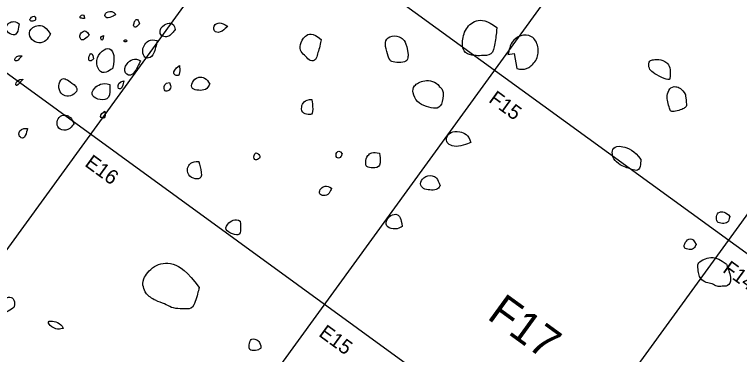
# Model space of a CAD drawing. Extents: x -823 to 4, y -30 to 727.
# Drawn here: x -528.082 to -525.597, y 152.049 to 153.214 of the extents above; entities that cross this region are included whole.
import ezdxf

# ---------------------------------------------------------------- set-up
doc = ezdxf.new("R2010")
doc.units = 0
for name, color, linetype in [('Cobbles n Brick', 7, 'Continuous'), ('Feature Numbers', 7, 'Continuous'), ('Later village', 7, 'Continuous'), ('Packed Marl', 7, 'Continuous'), ('Quadrat Boundary', 7, 'Continuous'), ('Quadrat IDs', 7, 'Continuous'), ('River', 7, 'Continuous'), ('Road', 7, 'Continuous')]:
    doc.layers.add(name, color=color, linetype=linetype)

msp = doc.modelspace()

# ---------------------------------------------------------------- linework, layer by layer
at = {"layer": 'Cobbles n Brick'}
msp.add_lwpolyline([(-526.3905, 153.0774), (-526.369, 153.081), (-526.3604, 153.0292)], dxfattribs=at)
for points in [[(-528.0108, 153.2066), (-528.016, 153.2103), (-528.0302, 153.2016), (-528.0297, 153.1902), (-528.0149, 153.192), (-528.0086, 153.1943), (-528.0108, 153.2066), (-528.0108, 153.2066), (-528.0108, 153.2066)], [(-527.8421, 153.2007), (-527.8435, 153.2139), (-527.8528, 153.2136), (-527.8617, 153.2013), (-527.8421, 153.2007), (-527.8421, 153.2007), (-527.8421, 153.2007)], [(-527.7352, 153.2138), (-527.742, 153.2267), (-527.7656, 153.2248), (-527.7758, 153.2108), (-527.764, 153.1977), (-527.7352, 153.2138), (-527.7352, 153.2138), (-527.7352, 153.2138)], [(-527.6533, 153.1823), (-527.6604, 153.2055), (-527.6733, 153.1877), (-527.6747, 153.1733), (-527.6671, 153.1678), (-527.6533, 153.1823), (-527.6533, 153.1823), (-527.6533, 153.1823)], [(-528.0666, 153.1827), (-528.0836, 153.195), (-528.1099, 153.1831), (-528.1142, 153.1593), (-528.0914, 153.1428), (-528.0709, 153.145), (-528.0666, 153.1827), (-528.0666, 153.1827), (-528.0666, 153.1827)], [(-527.9592, 153.1468), (-527.9778, 153.1812), (-528.0174, 153.1771), (-528.0361, 153.1513), (-528.0248, 153.1273), (-527.9981, 153.113), (-527.9724, 153.1235), (-527.9592, 153.1468), (-527.9592, 153.1468), (-527.9592, 153.1468)], [(-527.5308, 153.1631), (-527.5354, 153.192), (-527.577, 153.1799), (-527.5852, 153.1561), (-527.5812, 153.141), (-527.5604, 153.1361), (-527.5461, 153.1437), (-527.5308, 153.1631), (-527.5308, 153.1631), (-527.5308, 153.1631)], [(-527.3513, 153.1734), (-527.3741, 153.1899), (-527.4006, 153.1826), (-527.4002, 153.1552), (-527.3773, 153.1494), (-527.3513, 153.1734), (-527.3513, 153.1734), (-527.3513, 153.1734)], [(-526.4281, 153.1699), (-526.4622, 153.1947), (-526.5023, 153.2003), (-526.5416, 153.1611), (-526.5489, 153.1104), (-526.5413, 153.0804), (-526.5031, 153.0722), (-526.4845, 153.0734), (-526.4435, 153.0731), (-526.4349, 153.112), (-526.4281, 153.1699), (-526.4281, 153.1699), (-526.4281, 153.1699)], [(-527.8263, 153.1432), (-527.8335, 153.1601), (-527.8488, 153.1582), (-527.8589, 153.1443), (-527.8578, 153.1305), (-527.8481, 153.1234), (-527.8263, 153.1432), (-527.8263, 153.1432), (-527.8263, 153.1432)], [(-527.7771, 153.1418), (-527.7895, 153.1372), (-527.7849, 153.1274), (-527.7798, 153.1237), (-527.7771, 153.1418), (-527.7771, 153.1418), (-527.7771, 153.1418)], [(-527.5926, 153.1246), (-527.6175, 153.133), (-527.646, 153.1053), (-527.6418, 153.0719), (-527.6292, 153.0627), (-527.606, 153.0679), (-527.5926, 153.1246), (-527.5926, 153.1246), (-527.5926, 153.1246)], [(-527.031, 153.1283), (-527.0612, 153.1552), (-527.0886, 153.1412), (-527.1055, 153.111), (-527.1014, 153.085), (-527.0839, 153.0723), (-527.0693, 153.0526), (-527.0468, 153.0575), (-527.0441, 153.0799), (-527.0366, 153.0976), (-527.031, 153.1283), (-527.031, 153.1283), (-527.031, 153.1283)], [(-526.7329, 153.0763), (-526.7388, 153.1196), (-526.7543, 153.1378), (-526.7896, 153.1442), (-526.8141, 153.1252), (-526.8089, 153.098), (-526.799, 153.0594), (-526.7875, 153.051), (-526.7562, 153.0479), (-526.7337, 153.0546), (-526.7329, 153.0763), (-526.7329, 153.0763), (-526.7329, 153.0763)], [(-526.3604, 153.0292), (-526.3602, 153.0291), (-526.3472, 153.0252), (-526.3201, 153.0281), (-526.2886, 153.0592), (-526.2828, 153.1049), (-526.3067, 153.1441), (-526.3483, 153.1455), (-526.3798, 153.1202), (-526.3862, 153.0926), (-526.3902, 153.0786), (-526.3905, 153.0774)], [(-527.696, 153.1235), (-527.6978, 153.1285), (-527.7067, 153.1265), (-527.7078, 153.1206), (-527.7004, 153.1195), (-527.696, 153.1235), (-527.696, 153.1235), (-527.696, 153.1235)], [(-527.8111, 153.0627), (-527.8155, 153.0803), (-527.8213, 153.0844), (-527.8308, 153.0585), (-527.822, 153.0521), (-527.8111, 153.0627), (-527.8111, 153.0627), (-527.8111, 153.0627)], [(-527.7464, 153.0284), (-527.7359, 153.0705), (-527.7513, 153.1017), (-527.7742, 153.0977), (-527.8034, 153.0673), (-527.7983, 153.0254), (-527.7763, 153.0095), (-527.7464, 153.0284), (-527.7464, 153.0284), (-527.7464, 153.0284)], [(-528.0561, 153.0721), (-528.0729, 153.0754), (-528.0853, 153.0583), (-528.0755, 153.0511), (-528.0561, 153.0721), (-528.0561, 153.0721), (-528.0561, 153.0721)], [(-527.6504, 153.0549), (-527.6694, 153.0687), (-527.7047, 153.0459), (-527.7065, 153.0104), (-527.677, 152.9986), (-527.6504, 153.0549), (-527.6504, 153.0549), (-527.6504, 153.0549)], [(-525.8357, 152.9931), (-525.8306, 153.0286), (-525.844, 153.0533), (-525.8754, 153.0611), (-525.8912, 153.0591), (-525.9057, 153.0568), (-525.9098, 153.0384), (-525.9026, 153.0217), (-525.8839, 153.0082), (-525.8416, 152.9888), (-525.8357, 152.9931), (-525.8357, 152.9931), (-525.8357, 152.9931)], [(-527.5162, 153.0392), (-527.5338, 153.0281), (-527.5394, 153.0086), (-527.5275, 153.005), (-527.5147, 153.0034), (-527.5162, 153.0392), (-527.5162, 153.0392), (-527.5162, 153.0392)], [(-528.0535, 152.9926), (-528.0694, 152.9925), (-528.0788, 152.9794), (-528.0776, 152.9641), (-528.0535, 152.9926), (-528.0535, 152.9926), (-528.0535, 152.9926)], [(-527.8785, 152.9746), (-527.8974, 152.9883), (-527.9158, 153.0017), (-527.9331, 152.9779), (-527.9277, 152.9465), (-527.9093, 152.9331), (-527.8838, 152.9352), (-527.862, 152.9557), (-527.8785, 152.9746), (-527.8785, 152.9746), (-527.8785, 152.9746)], [(-527.7558, 152.9746), (-527.781, 152.9825), (-527.8148, 152.9619), (-527.8199, 152.9326), (-527.7888, 152.9203), (-527.754, 152.9229), (-527.7558, 152.9746), (-527.7558, 152.9746), (-527.7558, 152.9746)], [(-527.7069, 152.9868), (-527.7245, 152.9848), (-527.732, 152.9585), (-527.7138, 152.9569), (-527.7069, 152.9868), (-527.7069, 152.9868), (-527.7069, 152.9868)], [(-527.4129, 152.9754), (-527.422, 152.997), (-527.4542, 153.005), (-527.4761, 152.9811), (-527.4758, 152.9579), (-527.4505, 152.9535), (-527.4255, 152.9543), (-527.4129, 152.9754), (-527.4129, 152.9754), (-527.4129, 152.9754)], [(-526.6265, 152.9681), (-526.6376, 152.9858), (-526.6807, 152.9926), (-526.7159, 152.9691), (-526.7177, 152.9475), (-526.7042, 152.9126), (-526.6697, 152.8977), (-526.6366, 152.8896), (-526.617, 152.9005), (-526.608, 152.9525), (-526.6265, 152.9681), (-526.6265, 152.9681), (-526.6265, 152.9681)], [(-527.5507, 152.9812), (-527.568, 152.981), (-527.5721, 152.9555), (-527.5608, 152.9474), (-527.543, 152.9606), (-527.5507, 152.9812), (-527.5507, 152.9812), (-527.5507, 152.9812)], [(-525.7824, 152.9407), (-525.7939, 152.96), (-525.8171, 152.9709), (-525.8376, 152.9623), (-525.8464, 152.9353), (-525.8436, 152.9155), (-525.8362, 152.8905), (-525.8329, 152.8816), (-525.8176, 152.8816), (-525.7923, 152.8892), (-525.7815, 152.8957), (-525.7771, 152.9018), (-525.7824, 152.9407), (-525.7824, 152.9407), (-525.7824, 152.9407)], [(-527.0624, 152.9233), (-527.0882, 152.924), (-527.1032, 152.8933), (-527.0921, 152.8739), (-527.0692, 152.8699), (-527.0572, 152.8739), (-527.0624, 152.9233), (-527.0624, 152.9233), (-527.0624, 152.9233)], [(-527.773, 152.8824), (-527.7894, 152.8724), (-527.7877, 152.8569), (-527.7683, 152.8596), (-527.773, 152.8824), (-527.773, 152.8824), (-527.773, 152.8824)], [(-527.8787, 152.8402), (-527.8844, 152.8588), (-527.9073, 152.8754), (-527.9328, 152.863), (-527.9386, 152.8418), (-527.9303, 152.8173), (-527.8959, 152.8156), (-527.8787, 152.8402), (-527.8787, 152.8402), (-527.8787, 152.8402)], [(-528.0375, 152.8238), (-528.0573, 152.8258), (-528.0703, 152.8079), (-528.0637, 152.7914), (-528.0468, 152.7873), (-528.0375, 152.8238), (-528.0375, 152.8238), (-528.0375, 152.8238)], [(-526.5179, 152.7757), (-526.5247, 152.803), (-526.5584, 152.8152), (-526.5881, 152.8133), (-526.6033, 152.7924), (-526.6011, 152.7748), (-526.5833, 152.7619), (-526.5533, 152.7614), (-526.5179, 152.7757), (-526.5179, 152.7757), (-526.5179, 152.7757)], [(-525.9346, 152.7176), (-525.9551, 152.7483), (-526.0043, 152.7669), (-526.032, 152.7592), (-526.034, 152.7349), (-526.0269, 152.7142), (-525.9975, 152.6928), (-525.9782, 152.688), (-525.9543, 152.6778), (-525.9373, 152.6825), (-525.9346, 152.7176), (-525.9346, 152.7176), (-525.9346, 152.7176)], [(-527.2484, 152.7379), (-527.2576, 152.7447), (-527.265, 152.721), (-527.2529, 152.7122), (-527.2364, 152.7255), (-527.2484, 152.7379), (-527.2484, 152.7379), (-527.2484, 152.7379)], [(-526.9593, 152.7372), (-526.9674, 152.7499), (-526.9805, 152.7446), (-526.9806, 152.7199), (-526.9631, 152.7227), (-526.9593, 152.7372), (-526.9593, 152.7372), (-526.9593, 152.7372)], [(-526.8305, 152.7387), (-526.8534, 152.7454), (-526.8751, 152.7316), (-526.8787, 152.7064), (-526.8777, 152.6915), (-526.8535, 152.6875), (-526.8254, 152.6905), (-526.8305, 152.7387), (-526.8305, 152.7387), (-526.8305, 152.7387)], [(-527.4507, 152.7099), (-527.4752, 152.7132), (-527.4958, 152.6848), (-527.483, 152.6569), (-527.4553, 152.6481), (-527.4355, 152.6554), (-527.4507, 152.7099), (-527.4507, 152.7099), (-527.4507, 152.7099)], [(-526.6228, 152.6269), (-526.6313, 152.6533), (-526.6487, 152.666), (-526.6826, 152.6576), (-526.6939, 152.6332), (-526.6818, 152.6154), (-526.6579, 152.613), (-526.6342, 152.6112), (-526.6228, 152.6269), (-526.6228, 152.6269), (-526.6228, 152.6269)], [(-526.9949, 152.6186), (-527.0123, 152.6312), (-527.0352, 152.6201), (-527.0381, 152.6), (-527.0288, 152.5932), (-527.0056, 152.5937), (-526.9949, 152.6186), (-526.9949, 152.6186), (-526.9949, 152.6186)], [(-525.63, 152.5222), (-525.6423, 152.538), (-525.6708, 152.541), (-525.6761, 152.5224), (-525.6764, 152.5022), (-525.6551, 152.4969), (-525.635, 152.4993), (-525.63, 152.5222), (-525.63, 152.5222), (-525.63, 152.5222)], [(-527.3084, 152.5062), (-527.3246, 152.518), (-527.359, 152.4934), (-527.3592, 152.4718), (-527.3259, 152.458), (-527.3048, 152.4571), (-527.3084, 152.5062), (-527.3084, 152.5062), (-527.3084, 152.5062)], [(-526.7527, 152.4877), (-526.7569, 152.5164), (-526.7676, 152.5332), (-526.7942, 152.5275), (-526.8099, 152.5058), (-526.808, 152.4842), (-526.7742, 152.4757), (-526.7527, 152.4877), (-526.7527, 152.4877), (-526.7527, 152.4877)], [(-525.7451, 152.4256), (-525.7523, 152.441), (-525.7656, 152.4507), (-525.7843, 152.4343), (-525.7888, 152.4131), (-525.7746, 152.4102), (-525.7562, 152.4064), (-525.7451, 152.4256), (-525.7451, 152.4256), (-525.7451, 152.4256)], [(-525.6421, 152.3603), (-525.6809, 152.3884), (-525.7196, 152.3764), (-525.7396, 152.3638), (-525.7399, 152.3483), (-525.7368, 152.3236), (-525.7318, 152.3091), (-525.7108, 152.2938), (-525.6901, 152.2924), (-525.6736, 152.2804), (-525.6568, 152.2839), (-525.6371, 152.2811), (-525.6212, 152.3029), (-525.6421, 152.3603), (-525.6421, 152.3603), (-525.6421, 152.3603)], [(-527.4491, 152.279), (-527.4894, 152.3331), (-527.5401, 152.37), (-527.6074, 152.3569), (-527.6463, 152.3035), (-527.6402, 152.2805), (-527.6349, 152.258), (-527.5983, 152.2315), (-527.5666, 152.2239), (-527.5457, 152.2087), (-527.5133, 152.2048), (-527.4894, 152.205), (-527.4659, 152.2076), (-527.4491, 152.279), (-527.4491, 152.279), (-527.4491, 152.279)], [(-528.0835, 152.2113), (-528.078, 152.2416), (-528.1047, 152.251), (-528.1306, 152.2291), (-528.1312, 152.1939), (-528.112, 152.1899), (-528.0835, 152.2113), (-528.0835, 152.2113), (-528.0835, 152.2113)], [(-527.9149, 152.1388), (-527.9239, 152.1589), (-527.9668, 152.1686), (-527.9685, 152.1535), (-527.9405, 152.1331), (-527.9149, 152.1388), (-527.9149, 152.1388), (-527.9149, 152.1388)], [(-527.2377, 152.0705), (-527.2372, 152.0934), (-527.2633, 152.1056), (-527.2742, 152.0999), (-527.2797, 152.0746), (-527.2757, 152.062), (-527.2471, 152.063), (-527.2377, 152.0705), (-527.2377, 152.0705), (-527.2377, 152.0705)]]:
    msp.add_open_spline(points, degree=3, dxfattribs=at)
at = {"layer": 'Later village'}
msp.add_circle((-545.1062, 136.6973), 41.2492, dxfattribs=at)
at = {"layer": 'Packed Marl'}
msp.add_open_spline([(-523.3475, 148.9966), (-523.4974, 148.7903), (-523.6993, 148.7202), (-524.025, 148.5432), (-524.1926, 148.6649), (-524.6482, 148.9959), (-525.1553, 149.3644), (-525.4777, 149.5986), (-525.7187, 149.5833), (-525.7838, 149.4638), (-525.7716, 149.2934), (-525.884, 149.1387), (-525.6434, 148.9638), (-525.1491, 148.6047), (-524.8912, 148.4174), (-524.7537, 148.3174), (-524.94, 148.3412), (-525.5815, 148.5971), (-525.8608, 148.8001), (-526.2047, 149.0499), (-526.5802, 149.5), (-526.868, 150.1162), (-526.8979, 150.4728), (-526.7424, 150.5241), (-526.5676, 150.7648), (-526.4369, 151.0441), (-526.2776, 151.2633), (-525.8313, 151.5432), (-525.3304, 151.9344), (-524.7911, 152.3241), (-524.494, 152.5613), (-524.2703, 152.7336), (-524.0575, 152.7826), (-523.7695, 152.5733), (-523.5546, 152.4172), (-523.5538, 152.2918), (-524.3087, 151.3431), (-525.1739, 150.7307), (-525.5656, 150.5621), (-525.7517, 150.1523), (-525.2871, 149.644), (-524.8022, 150.1125), (-524.238, 150.6089), (-523.7801, 151.1036), (-523.5053, 150.7135), (-523.5211, 150.0682), (-523.5548, 149.6331), (-523.2204, 149.5149), (-523.0442, 149.3869), (-523.3475, 148.9966), (-523.3475, 148.9966), (-523.3475, 148.9966)], degree=3, dxfattribs=at)
at = {"layer": 'Quadrat Boundary'}
for p, q in [((-528.0403, 154.1891), (-520.8215, 148.9443)), ((-528.6231, 153.387), (-521.4043, 148.1422))]:
    msp.add_line(p, q, dxfattribs=at)
for points in [[(-529.5692, 150.398), (-525.49, 156.0126), (-525.49, 156.0126)], [(-528.7671, 149.8152), (-524.6879, 155.4299), (-524.6879, 155.4299)], [(-527.9651, 149.2325), (-523.8858, 154.8471), (-523.8858, 154.8471)]]:
    msp.add_lwpolyline(points, dxfattribs=at)
at = {"layer": 'River'}
msp.add_open_spline([(-542.0663, -26.3327), (-524.2341, -14.7774), (-512.2509, 3.1974), (-512.2509, 3.1974), (-512.2509, 19.8884), (-508.3991, 31.729), (-496.1305, 46.1374), (-491.7081, 50.2745), (-486.1445, 50.2745), (-472.3067, 47.8493), (-461.6073, 47.8493), (-450.0521, 54.4116), (-441.778, 51.7849), (-435.9289, 41.1444), (-432.5901, 33.1312), (-420.6646, 25.0241), (-410.6785, 21.8856), (-400.4072, 21.8856), (-381.0057, 20.1737), (-360.3203, 26.736), (-353.0279, 31.4456), (-346.5828, 37.2612), (-342.3454, 49.4186), (-339.1435, 57.4875), (-326.2251, 73.2424), (-320.297, 79.5841), (-315.9537, 81.9445), (-305.9677, 98.2075), (-298.4068, 114.4705), (-292.5579, 127.595), (-287.1369, 139.1503), (-274.155, 160.977)], degree=2, dxfattribs=at)
at = {"layer": 'Road'}
for points in [[(-574.7508, 101.4934), (-563.6682, 106.1689), (-556.4637, 110.4468), (-551.6427, 113.9484), (-546.0604, 119.0232), (-542.2544, 122.7278), (-540.9857, 124.6562), (-537.7378, 128.6653), (-533.069, 133.2326), (-530.7854, 135.4655), (-527.5375, 137.9521), (-522.1582, 141.606), (-519.3671, 143.0777), (-517.1342, 145.1076), (-515.0028, 147.5435), (-513.2774, 149.6241), (-512.0594, 151.5526), (-512.0594, 154.1407), (-513.0236, 156.9318), (-516.0685, 158.911), (-519.2149, 159.9767), (-524.3911, 159.9767), (-526.6748, 159.9767), (-532.7645, 159.9767), (-539.9707, 159.9767), (-544.6903, 159.9767), (-550.374, 159.9767), (-553.6823, 159.9767), (-556.9712, 160.6364), (-560.3713, 160.0274), (-563.1117, 160.5349), (-566.42, 160.5349), (-568.7955, 161.0931), (-575.1389, 161.0931)], [(-574.9091, 98.3403), (-570.4052, 100.2471), (-566.2958, 101.8579), (-562.022, 104.2578), (-557.8797, 106.7563), (-555.0525, 109.1562), (-552.0279, 111.6876), (-548.5432, 114.219), (-546.3734, 115.797), (-544.7625, 117.1449), (-543.5133, 118.5257), (-542.79, 119.6434), (-540.3244, 121.4844), (-539.108, 123.0953), (-537.8259, 124.9363), (-537.267, 125.9554), (-534.7685, 128.0923), (-531.9083, 131.0511), (-530.5933, 132.4647), (-528.8838, 134.2071), (-525.6292, 137.0673), (-523.821, 138.4151), (-522.3745, 139.3356), (-519.0213, 141.3082), (-517.3446, 142.2615), (-516.0296, 143.3135), (-514.9776, 144.4313), (-513.6297, 145.8121), (-512.3805, 147.7517), (-511.2956, 149.8228), (-510.6052, 152.3871), (-509.356, 155.6746), (-507.9094, 158.5348), (-507.4492, 159.3566), (-506.7259, 160.0799), (-506.1013, 160.0799), (-503.8001, 160.0799), (-498.6386, 160.0799), (-495.3303, 160.0799), (-492.1951, 159.6196), (-489.6966, 159.1594), (-484.8639, 159.1594), (-482.4641, 158.8306), (-479.1108, 158.3375), (-475.626, 157.7786), (-471.2536, 157.7786), (-467.7688, 157.417), (-463.6266, 156.365), (-458.9254, 154.9842), (-454.3887, 153.8007), (-452.5805, 153.4391)]]:
    msp.add_open_spline(points, degree=2, dxfattribs=at)

# ---------------------------------------------------------------- texts
at = {"layer": 'Feature Numbers'}
msp.add_text('F17', height=0.10906, rotation=324, dxfattribs=at).set_placement((-526.4656, 152.174))
at = {"layer": 'Quadrat IDs'}
for s, p in [('F15', (-526.4596, 152.9164)), ('E16', (-527.8444, 152.6971)), ('F14', (-525.6575, 152.3336)), ('E15', (-527.0423, 152.1143))]:
    msp.add_text(s, height=0.04957, rotation=324, dxfattribs=at).set_placement(p)

doc.saveas('drawing.dxf')
